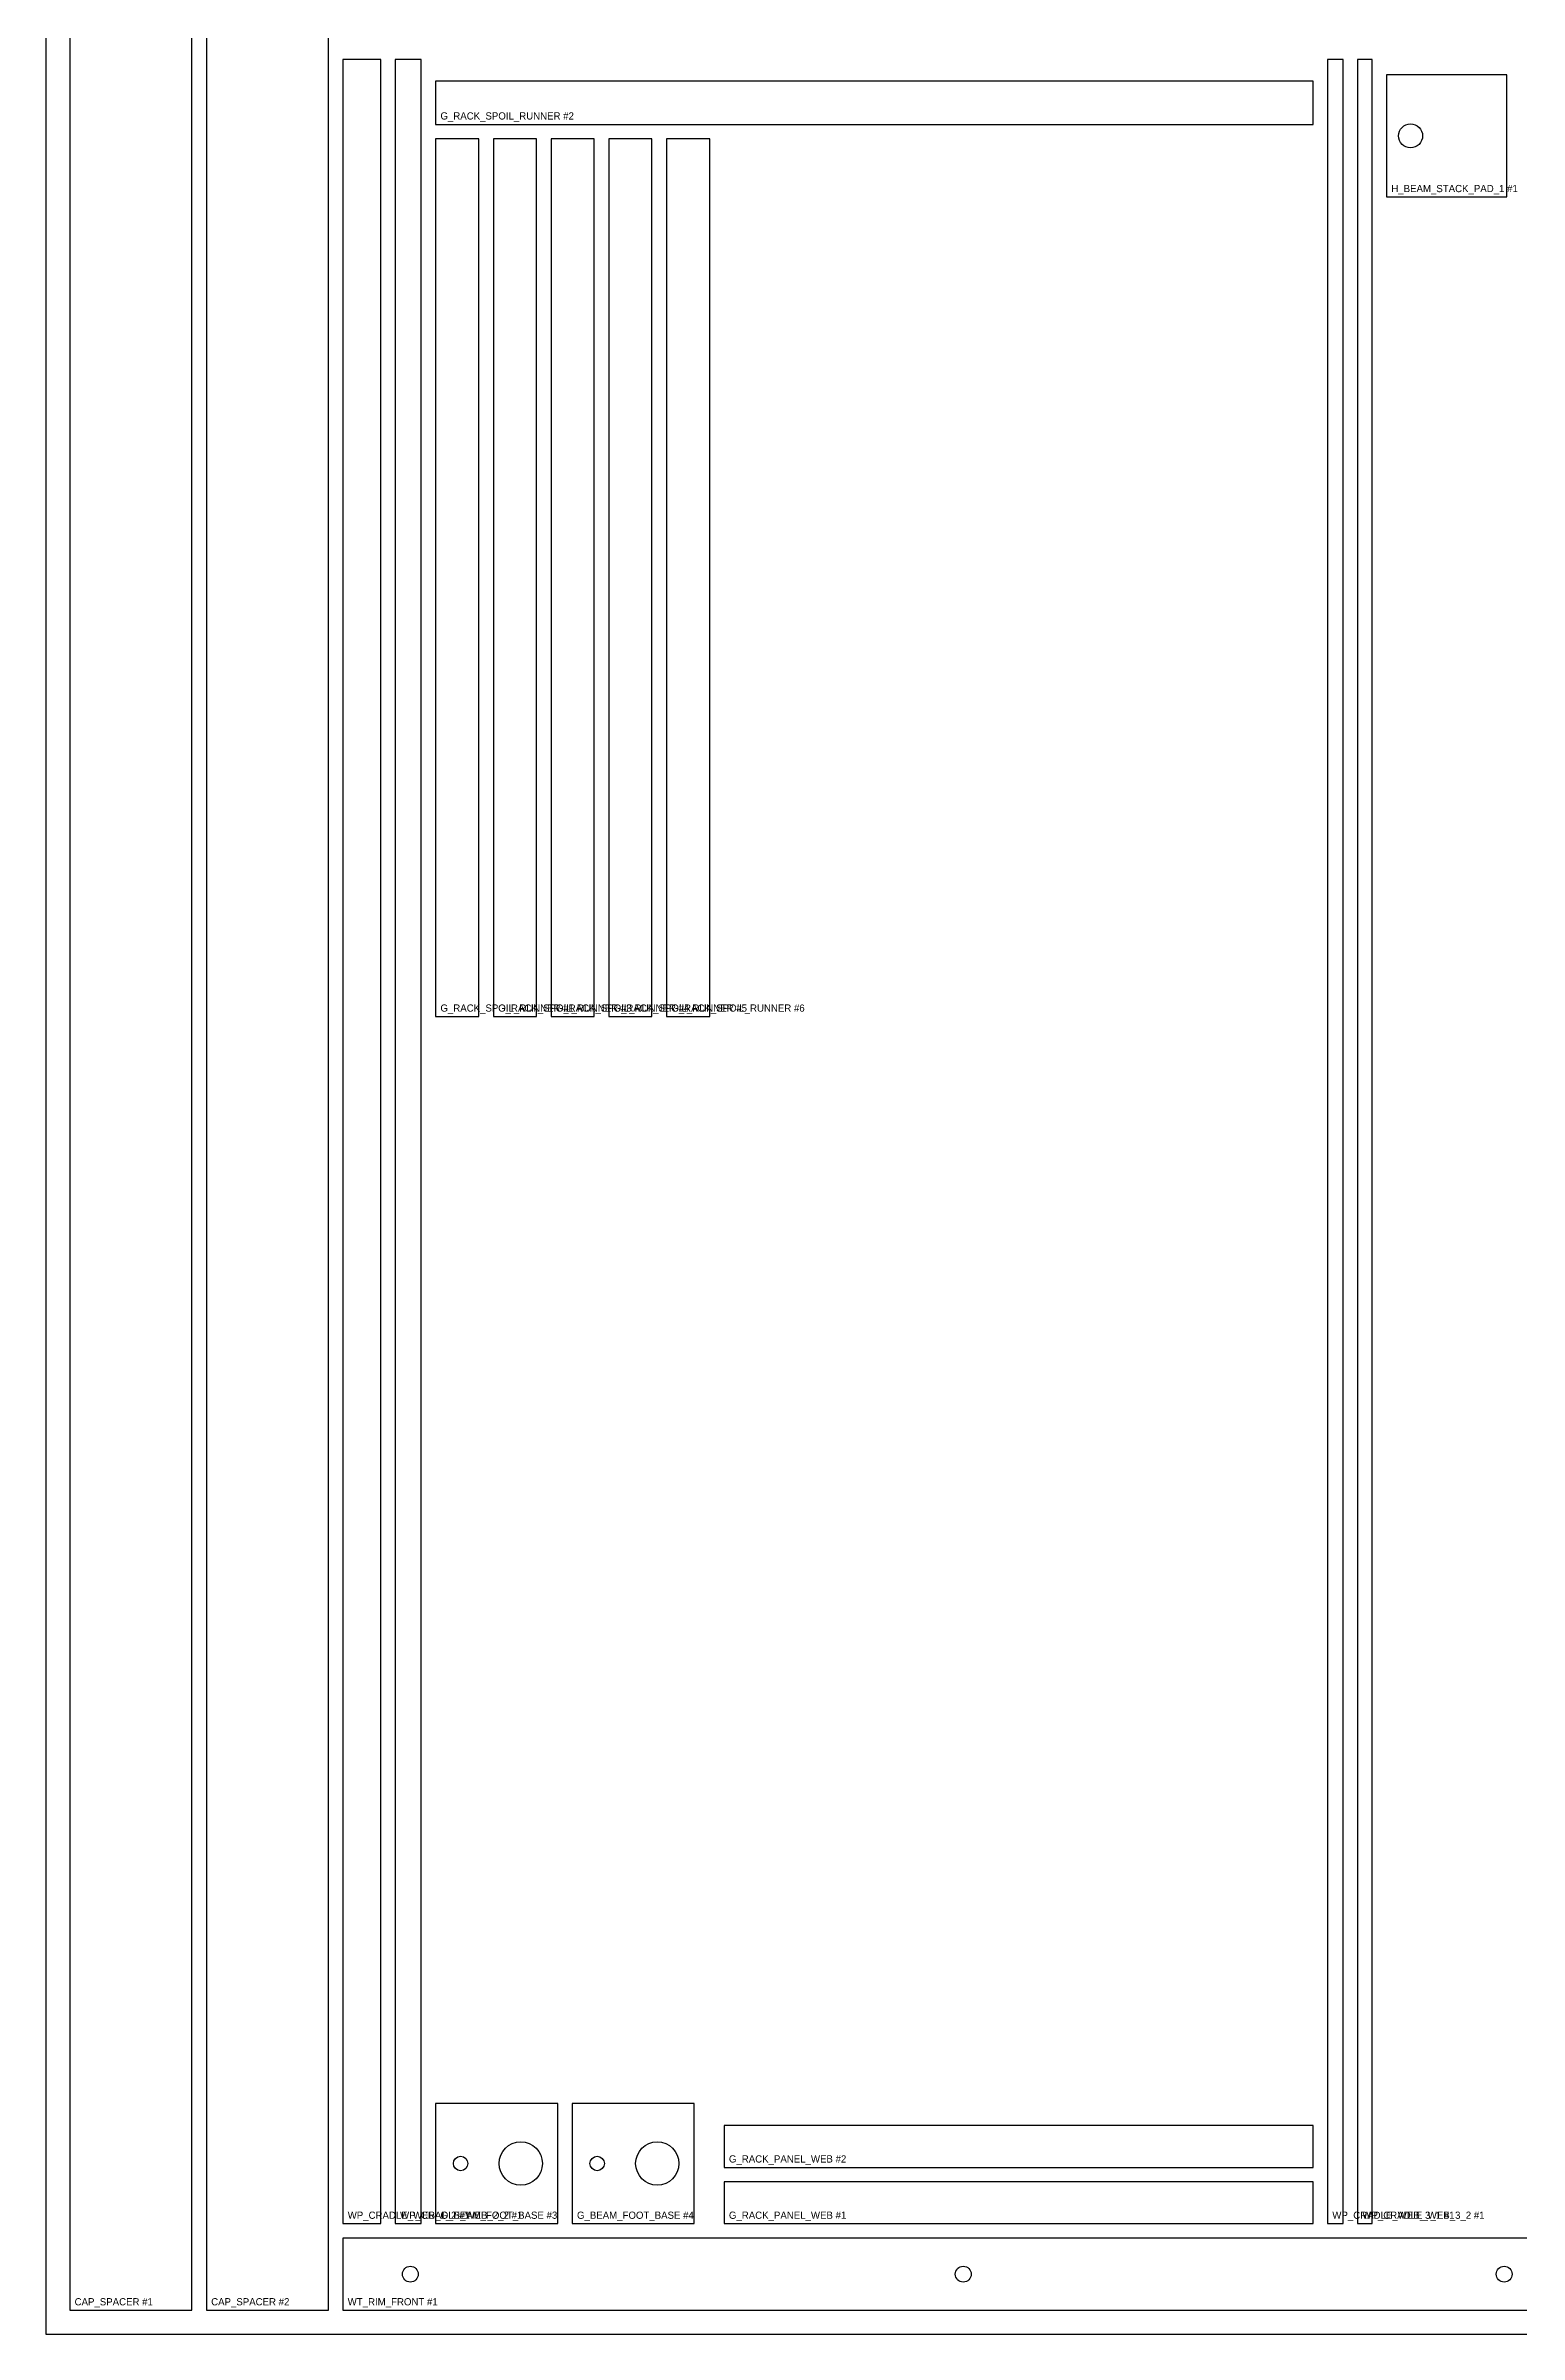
# Model space of a CAD drawing. Header units: millimetres. Extents: x 0 to 1236, y 0 to 2438.
# Drawn here: x 0 to 613, y 0 to 952 of the extents above; entities that cross this region are included whole.
import ezdxf

# ---------------------------------------------------------------- set-up
doc = ezdxf.new("R2010")
doc.units = ezdxf.units.MM
for name, color, linetype in [('CUT_HOLES', 7, 'Continuous'), ('CUT_OUTER', 7, 'Continuous'), ('PART_MARK_NO_CUT', 7, 'Continuous'), ('STOCK_NO_CUT', 7, 'Continuous')]:
    doc.layers.add(name, color=color, linetype=linetype)

msp = doc.modelspace()

# ---------------------------------------------------------------- linework, layer by layer
at = {"layer": 'CUT_HOLES'}
for centre, radius in [((567.72, 914.2), 5), ((197.58, 71), 9), ((254.38, 71), 9), ((172.58, 71), 3), ((229.38, 71), 3), ((151.65, 25), 3.3), ((381.65, 25), 3.3), ((606.65, 25), 3.3)]:
    msp.add_circle(centre, radius, dxfattribs=at)
at = {"layer": 'CUT_OUTER'}
for points in [[(10, 10), (60.8, 10), (60.8, 1460), (10, 1460)], [(66.8, 10), (117.6, 10), (117.6, 1460), (66.8, 1460)], [(139.39, 46), (139.39, 946), (123.6, 946), (123.6, 46)], [(156.18, 46), (156.18, 946), (145.39, 946), (145.39, 46)], [(539.67, 46), (539.67, 946), (533.18, 946), (533.18, 46)], [(551.72, 46), (551.72, 946), (545.67, 946), (545.67, 46)], [(527.18, 919), (527.18, 937), (162.18, 937), (162.18, 919)], [(557.72, 888.8), (607.72, 888.8), (607.72, 939.6), (557.72, 939.6)], [(162.18, 548), (180.18, 548), (180.18, 913), (162.18, 913)], [(186.18, 548), (204.18, 548), (204.18, 913), (186.18, 913)], [(210.18, 548), (228.18, 548), (228.18, 913), (210.18, 913)], [(234.18, 548), (252.18, 548), (252.18, 913), (234.18, 913)], [(258.18, 548), (276.18, 548), (276.18, 913), (258.18, 913)], [(212.98, 46), (212.98, 96), (162.18, 96), (162.18, 46)], [(269.78, 46), (269.78, 96), (218.98, 96), (218.98, 46)], [(282.18, 69.4), (527.18, 69.4), (527.18, 86.8), (282.18, 86.8)], [(282.18, 46), (527.18, 46), (527.18, 63.4), (282.18, 63.4)], [(123.6, 10), (1089.7, 10), (1089.7, 40), (123.6, 40)]]:
    msp.add_lwpolyline(points, close=True, dxfattribs=at)
at = {"layer": 'STOCK_NO_CUT'}
msp.add_lwpolyline([(0, 0), (1219.2, 0), (1219.2, 2438.4), (0, 2438.4)], close=True, dxfattribs=at)

# ---------------------------------------------------------------- texts
at = {"layer": 'PART_MARK_NO_CUT'}
for s, p in [('G_RACK_SPOIL_RUNNER #2', (164.18, 921)), ('H_BEAM_STACK_PAD_1 #1', (559.72, 890.8)), ('G_RACK_SPOIL_RUNNER #1', (164.18, 550)), ('G_RACK_SPOIL_RUNNER #3', (188.18, 550)), ('G_RACK_SPOIL_RUNNER #4', (212.18, 550)), ('G_RACK_SPOIL_RUNNER #5', (236.18, 550)), ('G_RACK_SPOIL_RUNNER #6', (260.18, 550)), ('G_RACK_PANEL_WEB #2', (284.18, 71.4)), ('WP_CRADLE_WEB_1_2 #1', (125.6, 48)), ('WP_CRADLE_WEB_2_2 #1', (147.39, 48)), ('G_BEAM_FOOT_BASE #3', (164.18, 48)), ('G_BEAM_FOOT_BASE #4', (220.98, 48)), ('G_RACK_PANEL_WEB #1', (284.18, 48)), ('WP_CRADLE_WEB_3_1 #1', (535.18, 48)), ('WP_CRADLE_WEB_3_2 #1', (547.67, 48)), ('CAP_SPACER #1', (12, 12)), ('CAP_SPACER #2', (68.8, 12)), ('WT_RIM_FRONT #1', (125.6, 12))]:
    msp.add_text(s, height=3, dxfattribs=at).set_placement(p)

doc.saveas('drawing.dxf')
